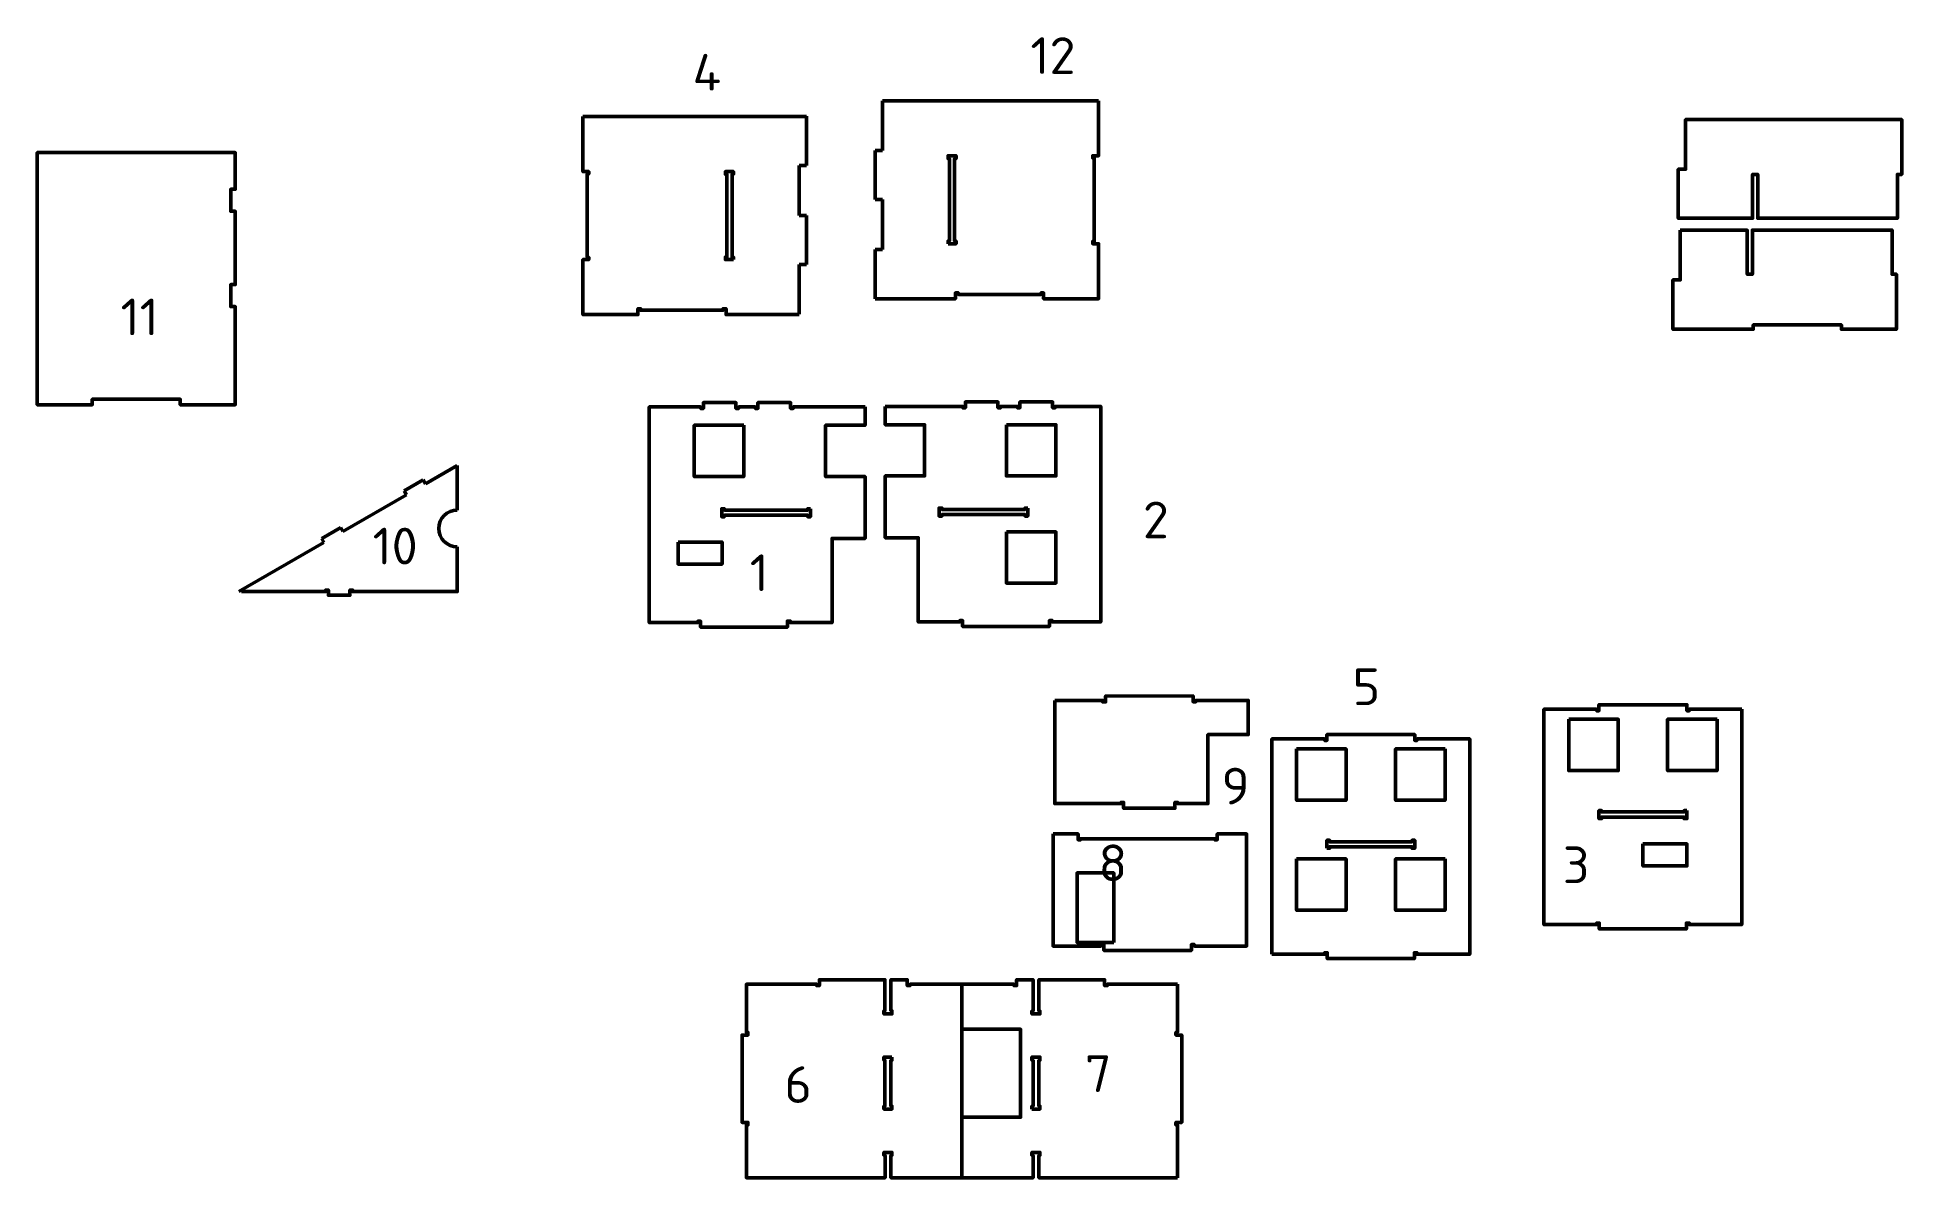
# Paper-space layout 'ISO A3 Title Block' of a CAD drawing. Header units: millimetres. Extents: x -949 to 1595, y -297 to 1259.
import ezdxf

# ---------------------------------------------------------------- set-up
doc = ezdxf.new("R2010")
doc.units = ezdxf.units.MM
doc.layers.add('Номера', color=7, linetype='Continuous')
doc.layers.add('Чертеж', color=7, linetype='Continuous')
doc.styles.add('ISO Proportional', font='simplex.shx')

psp = doc.layouts.new('ISO A3 Title Block')

# ---------------------------------------------------------------- linework, layer by layer
at = {"layer": 'Номера', "lineweight": 50}
for p, q in [((203.8, 1104.3), (203.8, 1172.1)), ((100.1, 1151.1), (100.1, 1083.9)), ((193.8, 1037.4), (193.8, 1104.3)), ((193.8, 1104.3), (203.8, 1104.3)), ((100.1, 1083.9), (90.1, 1083.9)), ((90.1, 1015.8), (90.1, 1083.9)), ((193.8, 1037.4), (203.8, 1037.4)), ((203.8, 1037.4), (203.8, 969.3)), ((100.1, 1015.8), (90.1, 1015.8)), ((100.1, 1015.8), (100.1, 948.9)), ((193.8, 969.3), (203.8, 969.3)), ((193.8, 902.1), (193.8, 969.3)), ((100.1, 948.9), (90.1, 948.9)), ((90.1, 948.9), (90.1, 881.1)), ((-376.4, 674.7), (-419.7, 649.7)), ((-376.4, 674.7), (-376.4, 613.7)), ((-422.7, 654.9), (-448.6, 639.9)), ((-448.6, 639.9), (-445.6, 634.7)), ((-419.7, 649.7), (-422.7, 654.9)), ((-535.2, 589.9), (-561.2, 574.9)), ((-532.2, 584.7), (-535.2, 589.9)), ((-558.2, 569.7), (-674.4, 502.6)), ((-561.2, 574.9), (-558.2, 569.7)), ((-670.8, 502.6), (-670.8, 504.7))]:
    psp.add_line(p, q, dxfattribs=at)
for points in [[(1299.6, 1011.9), (1289.6, 1011.9), (1289.6, 1078.8), (1299.6, 1078.8), (1299.6, 1146.6), (1594.6, 1146.6), (1594.6, 1071.6), (1588.6, 1071.6), (1588.6, 1011.9), (1398.1, 1012), (1398.1, 1071.6), (1391.1, 1071.6), (1391.1, 1011.9), (1289.6, 1011.9)], [(-949.3, 1101.5), (-949.3, 757.5), (-874.3, 757.5), (-874.3, 765), (-754.3, 765), (-754.3, 757.5), (-679.3, 757.5), (-679.3, 891.5), (-685.3, 891.5), (-685.3, 921.5), (-679.3, 921.5), (-679.3, 1021.5), (-685.3, 1021.5), (-685.3, 1051.5), (-679.3, 1051.5), (-679.3, 1101.5), (-949.3, 1101.5), (-949.3, 757.5)], [(1292.4, 995.8), (1383.9, 995.5), (1383.9, 935.5), (1390.9, 935.5), (1390.9, 995.8), (1581.4, 995.8), (1581.4, 935.5), (1587.4, 935.5), (1587.4, 860.5), (1512.4, 860.5), (1512.4, 866.5), (1391.9, 866.5), (1391.9, 860.5), (1282.4, 860.5), (1282.4, 927.7), (1292.4, 927.7), (1292.4, 995.8)]]:
    psp.add_lwpolyline(points, dxfattribs=at)
psp.add_arc((-376.4, 588.7), 25, 90, 270, dxfattribs=at)
at = {"layer": 'Чертеж', "lineweight": 50}
for q in [(501.6, 614.6), (501.6, 607.6)]:
    psp.add_line((501.6, 611.1), q, dxfattribs=at)
for points in [[(193.8, 902.1), (303.3, 902.1), (303.3, 910.1), (307.5, 910.1), (307.5, 908.1), (420.1, 908.1), (420.1, 910.1), (423.8, 910.1), (423.8, 902.1), (498.8, 902.1), (498.8, 977.1), (490.8, 977.1), (490.8, 980.3), (492.8, 980.3), (492.8, 1093.9), (490.8, 1093.9), (490.8, 1097.1), (498.8, 1097.1), (498.8, 1172.1)], [(498.8, 1172.1), (203.8, 1172.1)], [(-204.9, 1150.5), (100.1, 1150.5)], [(90.1, 880.5), (-9.4, 880.5), (-9.4, 888.5), (-13.6, 888.5), (-13.6, 886.5), (-126.2, 886.5), (-126.2, 888.5), (-129.9, 888.5), (-129.9, 880.5), (-204.9, 880.5), (-204.9, 955.5), (-196.9, 955.5), (-196.9, 958.7), (-198.9, 958.7), (-198.9, 1072.3), (-196.9, 1072.3), (-196.9, 1075.5), (-204.9, 1075.5), (-204.9, 1150.5)], [(-532.2, 584.7), (-445.6, 634.7)], [(-670.8, 502.6), (-555.8, 502.6), (-555.8, 504.6), (-552.1, 504.6), (-552.1, 497.6), (-522.7, 497.6), (-522.7, 504.6), (-519, 504.6), (-519, 502.6), (-376.4, 502.6), (-376.4, 563.7)], [(438.9, 354.1), (504.2, 354.1), (504.2, 352.1), (508.2, 352.1), (508.2, 360.1), (627.6, 360.2), (627.6, 352.2), (631.6, 352.2), (631.6, 354.2), (702.9, 354.2), (702.9, 307.4), (647.9, 307.4), (647.9, 213.4), (606.6, 213.4), (606.6, 214.9), (602.9, 214.9), (602.9, 206.9), (532.9, 206.9), (532.9, 214.9), (529.2, 214.9), (529.2, 213.4), (438.9, 213.4), (438.9, 354.1)], [(1376.4, 342.1), (1304.6, 342.1), (1304.6, 340.1), (1301.4, 340.1), (1301.4, 348.1), (1181.4, 348.1), (1181.4, 340.1), (1178.2, 340.1), (1178.2, 342.1), (1106.4, 342.1), (1106.4, 48.4), (1178.2, 48.4), (1178.2, 50.4), (1181.9, 50.4), (1181.9, 42.4), (1300.9, 42.4), (1300.9, 50.4), (1304.6, 50.4), (1304.6, 48.4), (1376.4, 48.4), (1376.4, 342.1)], [(735.2, 7.9), (807, 7.9), (807, 9.9), (810.7, 9.9), (810.7, 1.9), (929.7, 1.9), (929.7, 9.9), (933.4, 9.9), (933.4, 7.9), (1005.2, 7.9), (1005.2, 301.6), (933.4, 301.6), (933.4, 299.6), (930.2, 299.6), (930.2, 307.6), (810.2, 307.6), (810.2, 299.6), (807, 299.6), (807, 301.6), (735.2, 301.6), (735.2, 7.9)], [(436.7, 172), (470.7, 172), (470.7, 164), (474.4, 164), (474.4, 165.5), (657, 165.5), (657, 164), (660.7, 164), (660.7, 172), (700.7, 172), (700.7, 19), (629.4, 19), (629.4, 21), (625.4, 21), (625.4, 13), (506, 13), (506, 21), (502, 21), (502, 19), (436.7, 19), (436.7, 172)], [(606.3, -33), (510.6, -33), (510.6, -35), (506.9, -35), (506.9, -27), (417.3, -27), (417.3, -69.4), (418.8, -69.4), (418.8, -73.6), (407.8, -73.6), (407.8, -69.4), (409.3, -69.4), (409.3, -27), (386.9, -27), (386.9, -35), (383.2, -35), (383.2, -33), (312.3, -33)], [(312.3, -33), (312.3, -94.5), (392.3, -94.5), (392.3, -214.5), (312.3, -214.5), (312.3, -297)], [(606.3, -297), (606.3, -225.2), (604.3, -225.2), (604.3, -221.5), (612.3, -221.5), (612.3, -102.5), (604.3, -102.5), (604.3, -98.8), (606.3, -98.8), (606.3, -33)], [(312.3, -297), (409.4, -297), (409.4, -266.7), (407.8, -266.7), (407.8, -262.5), (418.8, -262.5), (418.8, -266.7), (417.3, -266.7), (417.3, -297), (606.3, -297)]]:
    psp.add_lwpolyline(points, dxfattribs=at)
for points in [[(293.3, 977.1), (304.3, 977.1), (304.3, 980.8), (302.3, 980.8), (302.3, 1093.4), (304.3, 1093.4), (304.3, 1097.1), (293.3, 1097.1), (293.3, 1093.4), (295.3, 1093.4), (295.3, 980.8), (293.3, 980.8)], [(0.6, 955.5), (-10.4, 955.5), (-10.4, 959.2), (-8.4, 959.2), (-8.4, 1071.8), (-10.4, 1071.8), (-10.4, 1075.5), (0.6, 1075.5), (0.6, 1071.8), (-1.4, 1071.8), (-1.4, 959.2), (0.6, 959.2)], [(14.6, 729.5), (14.6, 659.5), (-52.9, 659.5), (-52.9, 729.5)], [(373, 730.3), (373, 660.3), (440.5, 660.3), (440.5, 730.3)], [(105.6, 615.7), (105.6, 604.7), (101.9, 604.7), (101.9, 606.7), (-11.7, 606.7), (-11.7, 604.7), (-15.4, 604.7), (-15.4, 615.7), (-11.7, 615.7), (-11.7, 613.7), (101.9, 613.7), (101.9, 615.7)], [(402.2, 616.6), (402.2, 605.6), (398.5, 605.6), (398.5, 607.6), (284.9, 607.6), (284.9, 605.6), (281.2, 605.6), (281.2, 616.6), (284.9, 616.6), (284.9, 614.6), (398.5, 614.6), (398.5, 616.6)], [(-74.9, 570.2), (-74.9, 540.2), (-14.9, 540.2), (-14.9, 570.2)], [(373, 584.1), (373, 514.1), (440.5, 514.1), (440.5, 584.1)], [(1140.2, 328.4), (1140.2, 258.4), (1207.7, 258.4), (1207.7, 328.4)], [(1342.7, 328.4), (1342.7, 258.4), (1275.2, 258.4), (1275.2, 328.4)], [(769, 287.9), (769, 217.9), (836.5, 217.9), (836.5, 287.9)], [(971.5, 287.9), (971.5, 217.9), (904, 217.9), (904, 287.9)], [(1301.4, 203.9), (1301.4, 192.9), (1297.7, 192.9), (1297.7, 194.9), (1185.1, 194.9), (1185.1, 192.9), (1181.4, 192.9), (1181.4, 203.9), (1185.1, 203.9), (1185.1, 201.9), (1297.7, 201.9), (1297.7, 203.9)], [(810.2, 152.4), (810.2, 163.4), (813.9, 163.4), (813.9, 161.4), (926.5, 161.4), (926.5, 163.4), (930.2, 163.4), (930.2, 152.4), (926.5, 152.4), (926.5, 154.4), (813.9, 154.4), (813.9, 152.4)], [(1241.4, 158.4), (1241.4, 128.4), (1301.4, 128.4), (1301.4, 158.4)], [(769, 137.9), (769, 67.9), (836.5, 67.9), (836.5, 137.9)], [(971.5, 137.9), (971.5, 67.9), (904, 67.9), (904, 137.9)], [(519.4, 24), (519.4, 118.8), (469.4, 118.8), (469.4, 24)], [(216.8, -132.5), (205.8, -132.5), (205.8, -136.7), (207.3, -136.7), (207.3, -199.3), (205.8, -199.3), (205.8, -203.5), (216.8, -203.5), (216.8, -199.3), (215.3, -199.3), (215.3, -136.7), (216.8, -136.7)], [(407.8, -203.5), (418.8, -203.5), (418.8, -199.3), (417.3, -199.3), (417.3, -136.7), (418.8, -136.7), (418.8, -132.5), (407.8, -132.5), (407.8, -136.7), (409.3, -136.7), (409.3, -199.3), (407.8, -199.3)]]:
    psp.add_lwpolyline(points, close=True, dxfattribs=at)
at = {"layer": 'Чертеж', "color": 242, "lineweight": 50, "true_color": 0xcd2027}
psp.add_lwpolyline([(180.1, 754.5), (82.2, 754.5), (82.2, 752.5), (78.5, 752.5), (78.5, 760.5), (34, 760.5), (34, 752.5), (30.3, 752.5), (30.3, 754.5), (7.7, 754.5), (7.7, 752.5), (4, 752.5), (4, 760.5), (-40.5, 760.5), (-40.5, 752.5), (-44.2, 752.5), (-44.2, 754.5), (-114.4, 754.5), (-114.4, 460.2), (-48.1, 460.2), (-48.1, 462.2), (-44.4, 462.2), (-44.4, 454.2), (74.1, 454.2), (74.1, 462.3), (78.3, 462.3), (78.3, 460.3), (135.1, 460.2), (135.1, 575.2), (180.1, 575.2), (180.1, 659.5), (126.3, 659.5), (126.3, 729.5), (180.1, 729.5), (180.1, 754.5)], dxfattribs=at)
at = {"layer": 'Чертеж', "color": 177, "lineweight": 50, "true_color": 0x293189}
psp.add_lwpolyline([(207.6, 755.3), (313.3, 755.3), (313.3, 753.3), (317, 753.3), (317, 761.3), (361.5, 761.3), (361.5, 753.3), (365.2, 753.3), (365.2, 755.3), (387.8, 755.3), (387.8, 753.3), (391.5, 753.3), (391.5, 761.3), (436, 761.3), (436, 753.3), (439.7, 753.3), (439.7, 755.3), (501.6, 755.3), (501.6, 461.1), (435.8, 461.1), (435.8, 463.1), (431.6, 463.1), (431.6, 455.1), (313.1, 455.1), (313.1, 463.1), (309.4, 463.1), (309.4, 461.1), (252.6, 461.1), (252.6, 576.1), (207.6, 576.1), (207.6, 660.3), (261.3, 660.3), (261.3, 730.3), (207.6, 730.3), (207.6, 755.3)], dxfattribs=at)
at = {"layer": 'Чертеж', "color": 5, "lineweight": 50}
psp.add_lwpolyline([(312.3, -33), (241.5, -33), (241.5, -35), (237.8, -35), (237.8, -27), (215.3, -27), (215.3, -69.3), (216.8, -69.3), (216.8, -73.5), (205.8, -73.5), (205.8, -69.3), (207.3, -69.3), (207.3, -27), (117.8, -27), (117.8, -35), (114.1, -35), (114.1, -33), (18.3, -33), (18.3, -98.8), (20.3, -98.8), (20.3, -102.5), (12.3, -102.5), (12.3, -221.5), (20.3, -221.5), (20.3, -225.2), (18.3, -225.2), (18.3, -297), (207.4, -297), (207.4, -266.7), (205.8, -266.7), (205.8, -262.5), (216.8, -262.5), (216.8, -266.7), (215.3, -266.7), (215.3, -297), (312.3, -297), (312.3, -33)], dxfattribs=at)

# ---------------------------------------------------------------- texts
at = {"layer": 'Номера', "lineweight": 50, "char_height": 50, "style": 'ISO Proportional'}
for s, insert, attachment_point in [('12', (467.3, 1258.8), 3), ('4', (-55.3, 1236.1), 1), ('11', (-835.7, 902.3), 1), ('2', (559.1, 625.4), 1), ('10', (-491.9, 589.7), 1), ('1', (22.7, 553.3), 1), ('5', (845.2, 397.8), 1), ('9', (666.5, 262.3), 1), ('3', (1132, 154.8), 1), ('6', (70, -145), 1), ('7', (480, -130), 1)]:
    psp.add_mtext_dynamic_manual_height_columns(s, width=110, gutter_width=12.5, heights=[0], dxfattribs=dict(at, insert=insert, attachment_point=attachment_point))
at = {"layer": 'Номера', "lineweight": 50, "insert": (498.8, 157.7), "char_height": 50, "attachment_point": 1, "rotation": 359.5015, "style": 'ISO Proportional'}
psp.add_mtext_dynamic_manual_height_columns('8', width=110, gutter_width=12.5, heights=[0], dxfattribs=at)

doc.saveas('drawing.dxf')
